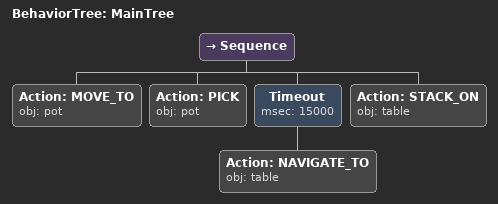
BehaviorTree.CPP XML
<root main_tree_to_execute="MainTree">
  <BehaviorTree ID="MainTree">
    <Sequence>
      <!-- Move to pot -->
      <Action ID="MOVE_TO" obj="pot" />
      <!-- Pick pot -->
      <Action ID="PICK" obj="pot" />
      <!-- Timeout: NAVIGATE_TO table within 15s -->
      <Timeout msec="15000">
        <!-- Navigate to table -->
        <Action ID="NAVIGATE_TO" obj="table" />
      </Timeout>
      <!-- Place on table -->
      <Action ID="STACK_ON" obj="table" />
    </Sequence>
  </BehaviorTree>
</root>
